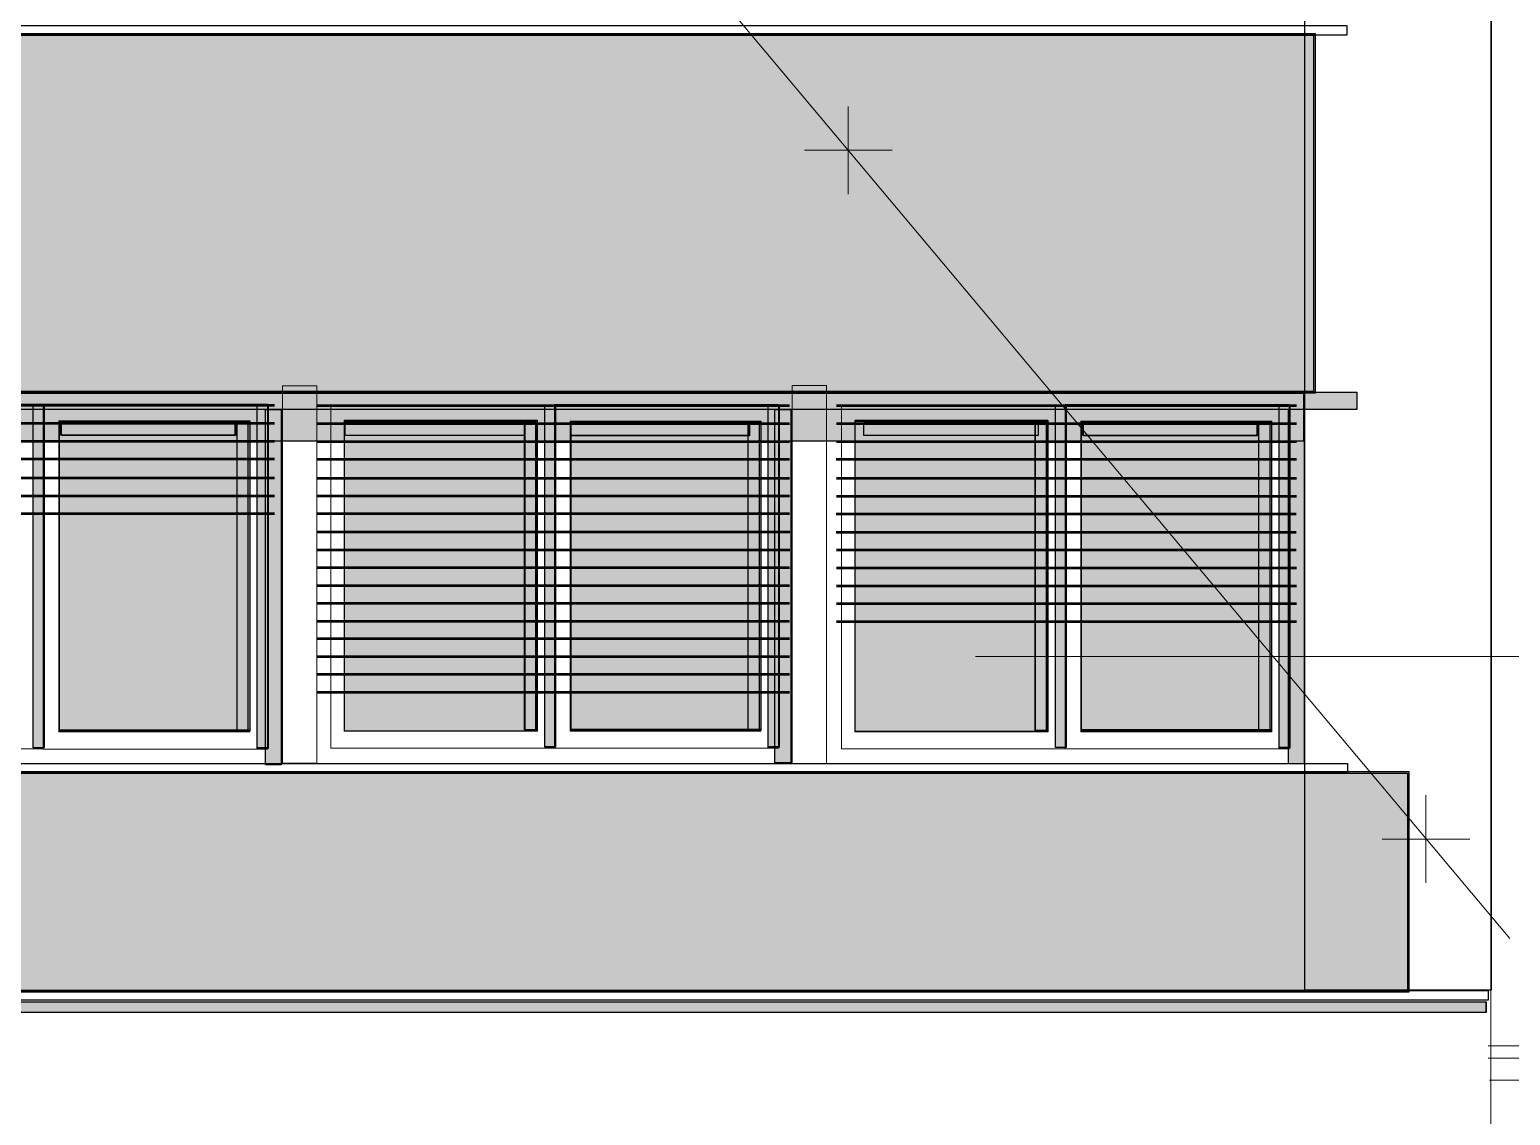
# Model space of a CAD drawing. Header units: millimetres. Extents: x 3716 to 41668, y 402 to 28530.
# Drawn here: x 20644 to 26469, y 13197 to 17471 of the extents above; entities that cross this region are included whole.
import ezdxf

# ---------------------------------------------------------------- set-up
doc = ezdxf.new("R2010")
doc.units = ezdxf.units.MM
doc.header["$LTSCALE"] = 50
for name, color, linetype in [('00_Wand_Bestand', 7, 'Continuous'), ('02_Grundstuecksgrenze', 8, 'Continuous'), ('05_Linien_stark', 7, 'Continuous'), ('06_Linien_fein', 3, 'Continuous')]:
    doc.layers.add(name, color=color, linetype=linetype)

msp = doc.modelspace()

# ---------------------------------------------------------------- hatches: boundary and pattern name
at = {"layer": '00_Wand_Bestand', "transparency": 33554572}
for points in [[(13734.8, 16043.1), (25865, 16043.1), (25865, 15975.2), (13734.8, 15975.2)], [(21571.9, 15975.1), (21633.8, 15975.1), (21633.8, 14576.7), (21571.9, 14576.7)], [(23576.4, 15975.1), (23638.2, 15975.1), (23638.2, 14584.8), (23576.4, 14584.8)], [(25596.1, 15975.9), (25657.9, 15975.9), (25657.9, 14580.5), (25596.1, 14580.5)]]:
    msp.add_hatch(color=7, dxfattribs=at).paths.add_polyline_path(points)
at = {"layer": '00_Wand_Bestand', "transparency": 33554521}
msp.add_hatch(color=7, dxfattribs=at).paths.add_polyline_path([(13736.4, 16039.7), (25655.9, 16039.7), (25655.9, 15850), (13736.4, 15850)])
at = {"layer": '02_Grundstuecksgrenze'}
for points in [[(13726.4, 17455.2), (25701.6, 17455.2), (25701.6, 16040), (13726.4, 16040)], [(13726, 14550.5), (26070.6, 14550.5), (26070.6, 13681.8), (13726, 13681.8)]]:
    msp.add_hatch(color=7, dxfattribs=at).paths.add_polyline_path(points)
at = {"layer": '02_Grundstuecksgrenze', "transparency": 33554572}
for points in [[(20658.5, 15994.4), (20701.1, 15994.4), (20701.1, 14643.3), (20658.5, 14643.3)], [(20658.5, 15993.3), (20701.1, 15993.3), (20701.1, 14643.4), (20658.5, 14643.4)], [(21539.3, 15994.3), (21581.9, 15994.3), (21581.9, 14640.8), (21539.3, 14640.8)], [(21539.3, 15993.3), (21581.9, 15993.3), (21581.9, 14643.8), (21539.3, 14643.8)], [(22670.7, 15992.6), (22713.2, 15992.6), (22713.2, 14646.7), (22670.7, 14646.7)], [(22670.7, 15991.5), (22713.2, 15991.5), (22713.2, 14646.8), (22670.7, 14646.8)], [(23550.1, 15992.5), (23592.6, 15992.5), (23592.6, 14644.2), (23550.1, 14644.2)], [(23550.1, 15991.5), (23592.6, 15991.5), (23592.6, 14647.2), (23550.1, 14647.2)], [(24679.5, 15992.9), (24722.1, 15992.9), (24722.1, 14644.3), (24679.5, 14644.3)], [(24679.5, 15991.9), (24722.1, 15991.9), (24722.1, 14644.3), (24679.5, 14644.3)], [(25559.4, 15992.8), (25601.9, 15992.8), (25601.9, 14641.8), (25559.4, 14641.8)], [(25559.4, 15991.9), (25601.9, 15991.9), (25601.9, 14644.8), (25559.4, 14644.8)], [(20767.2, 15925.3), (21451.4, 15925.3), (21451.4, 15874), (20767.2, 15874)], [(20769.2, 15924.6), (21453.4, 15924.6), (21453.4, 15873.3), (20769.2, 15873.3)], [(21460.1, 15929.5), (21502.7, 15929.5), (21502.7, 14708.4), (21460.1, 14708.4)], [(21460.1, 15926.1), (21502.7, 15926.1), (21502.7, 14709.8), (21460.1, 14709.8)], [(21885.3, 15924.4), (22590.5, 15924.4), (22590.5, 15873.3), (21885.3, 15873.3)], [(22591.6, 15922.8), (22634.1, 15922.8), (22634.1, 14714.2), (22591.6, 14714.2)], [(22593.2, 15924.3), (22635.7, 15924.3), (22635.7, 14711.8), (22593.2, 14711.8)], [(22771.7, 15923.7), (23474.4, 15923.7), (23474.4, 15872.6), (22771.7, 15872.6)], [(22773.8, 15923), (23476.5, 15923), (23476.5, 15871.9), (22773.8, 15871.9)], [(23471, 15927.9), (23513.6, 15927.9), (23513.6, 14711.5), (23471, 14711.5)], [(23471, 15924.5), (23513.6, 15924.5), (23513.6, 14712.9), (23471, 14712.9)], [(23925.9, 15924.6), (24611.8, 15924.6), (24611.8, 15873.4), (23925.9, 15873.4)], [(24600.4, 15923.1), (24643, 15923.1), (24643, 14711.9), (24600.4, 14711.9)], [(24601.9, 15924.6), (24644.5, 15924.6), (24644.5, 14709.5), (24601.9, 14709.5)], [(24788.1, 15924), (25471.6, 15924), (25471.6, 15872.8), (24788.1, 15872.8)], [(24790.1, 15923.2), (25473.6, 15923.2), (25473.6, 15872), (24790.1, 15872)], [(25480.3, 15928.1), (25522.8, 15928.1), (25522.8, 14709.2), (25480.3, 14709.2)], [(25480.3, 15924.8), (25522.8, 15924.8), (25522.8, 14710.7), (25480.3, 14710.7)], [(13000.4, 13643.7), (26374.1, 13643.7), (26374.1, 13601.5), (13000.4, 13601.5)], [(13000.5, 13643.5), (26373.5, 13643.5), (26373.5, 13601.3), (13000.5, 13601.3)]]:
    msp.add_hatch(color=7, dxfattribs=at).paths.add_polyline_path(points)
at = {"layer": '02_Grundstuecksgrenze', "transparency": 33554590}
for points in [[(20759.9, 15930.7), (21510, 15930.7), (21510, 14712.9), (20759.9, 14712.9)], [(20761.9, 15926.1), (21510, 15926.1), (21510, 14709.9), (20761.9, 14709.9)], [(21883.1, 15933.6), (22641.2, 15933.6), (22641.2, 14709.5), (21883.1, 14709.5)], [(21883.1, 15922.3), (22641.2, 15922.3), (22641.2, 14708.9), (21883.1, 14708.9)], [(22771.9, 15929.1), (23520.9, 15929.1), (23520.9, 14716.1), (22771.9, 14716.1)], [(22773.9, 15924.5), (23520.8, 15924.5), (23520.8, 14713), (22773.9, 14713)], [(23891.5, 15933.8), (24650, 15933.8), (24650, 14707.2), (23891.5, 14707.2)], [(23891.5, 15922.5), (24650, 15922.5), (24650, 14706.6), (23891.5, 14706.6)], [(24780.8, 15929.4), (25530.1, 15929.4), (25530.1, 14713.8), (24780.8, 14713.8)], [(24782.8, 15924.7), (25530.1, 15924.7), (25530.1, 14710.7), (24782.8, 14710.7)]]:
    msp.add_hatch(color=7, dxfattribs=at).paths.add_polyline_path(points)

# ---------------------------------------------------------------- linework, layer by layer
at = {"layer": '00_Wand_Bestand'}
for points in [[(13734.8, 16043.1), (25865, 16043.1), (25865, 15975.2), (13734.8, 15975.2)], [(13736.4, 16039.7), (25655.9, 16039.7), (25655.9, 15850), (13736.4, 15850)], [(21571.9, 15975.1), (21633.8, 15975.1), (21633.8, 14576.7), (21571.9, 14576.7)], [(23576.4, 15975.1), (23638.2, 15975.1), (23638.2, 14584.8), (23576.4, 14584.8)], [(25596.1, 15975.9), (25657.9, 15975.9), (25657.9, 14580.5), (25596.1, 14580.5)]]:
    msp.add_lwpolyline(points, close=True, dxfattribs=at)
at = {"layer": '02_Grundstuecksgrenze'}
for points in [[(13726.4, 17455.2), (25701.6, 17455.2), (25701.6, 16040), (13726.4, 16040)], [(20658.5, 15994.4), (20701.1, 15994.4), (20701.1, 14643.3), (20658.5, 14643.3)], [(20658.5, 15993.3), (20701.1, 15993.3), (20701.1, 14643.4), (20658.5, 14643.4)], [(21539.3, 15994.3), (21581.9, 15994.3), (21581.9, 14640.8), (21539.3, 14640.8)], [(21539.3, 15993.3), (21581.9, 15993.3), (21581.9, 14643.8), (21539.3, 14643.8)], [(22670.7, 15992.6), (22713.2, 15992.6), (22713.2, 14646.7), (22670.7, 14646.7)], [(22670.7, 15991.5), (22713.2, 15991.5), (22713.2, 14646.8), (22670.7, 14646.8)], [(23550.1, 15992.5), (23592.6, 15992.5), (23592.6, 14644.2), (23550.1, 14644.2)], [(23550.1, 15991.5), (23592.6, 15991.5), (23592.6, 14647.2), (23550.1, 14647.2)], [(24679.5, 15992.9), (24722.1, 15992.9), (24722.1, 14644.3), (24679.5, 14644.3)], [(24679.5, 15991.9), (24722.1, 15991.9), (24722.1, 14644.3), (24679.5, 14644.3)], [(25559.4, 15992.8), (25601.9, 15992.8), (25601.9, 14641.8), (25559.4, 14641.8)], [(25559.4, 15991.9), (25601.9, 15991.9), (25601.9, 14644.8), (25559.4, 14644.8)], [(20759.9, 15930.7), (21510, 15930.7), (21510, 14712.9), (20759.9, 14712.9)], [(20761.9, 15926.1), (21510, 15926.1), (21510, 14709.9), (20761.9, 14709.9)], [(20767.2, 15925.3), (21451.4, 15925.3), (21451.4, 15874), (20767.2, 15874)], [(20769.2, 15924.6), (21453.4, 15924.6), (21453.4, 15873.3), (20769.2, 15873.3)], [(21460.1, 15929.5), (21502.7, 15929.5), (21502.7, 14708.4), (21460.1, 14708.4)], [(21460.1, 15926.1), (21502.7, 15926.1), (21502.7, 14709.8), (21460.1, 14709.8)], [(21883.1, 15933.6), (22641.2, 15933.6), (22641.2, 14709.5), (21883.1, 14709.5)], [(21883.1, 15922.3), (22641.2, 15922.3), (22641.2, 14708.9), (21883.1, 14708.9)], [(21885.3, 15924.4), (22590.5, 15924.4), (22590.5, 15873.3), (21885.3, 15873.3)], [(22591.6, 15922.8), (22634.1, 15922.8), (22634.1, 14714.2), (22591.6, 14714.2)], [(22593.2, 15924.3), (22635.7, 15924.3), (22635.7, 14711.8), (22593.2, 14711.8)], [(22771.7, 15923.7), (23474.4, 15923.7), (23474.4, 15872.6), (22771.7, 15872.6)], [(22771.9, 15929.1), (23520.9, 15929.1), (23520.9, 14716.1), (22771.9, 14716.1)], [(22773.8, 15923), (23476.5, 15923), (23476.5, 15871.9), (22773.8, 15871.9)], [(22773.9, 15924.5), (23520.8, 15924.5), (23520.8, 14713), (22773.9, 14713)], [(23471, 15927.9), (23513.6, 15927.9), (23513.6, 14711.5), (23471, 14711.5)], [(23471, 15924.5), (23513.6, 15924.5), (23513.6, 14712.9), (23471, 14712.9)], [(23891.5, 15933.8), (24650, 15933.8), (24650, 14707.2), (23891.5, 14707.2)], [(23891.5, 15922.5), (24650, 15922.5), (24650, 14706.6), (23891.5, 14706.6)], [(23925.9, 15924.6), (24611.8, 15924.6), (24611.8, 15873.4), (23925.9, 15873.4)], [(24600.4, 15923.1), (24643, 15923.1), (24643, 14711.9), (24600.4, 14711.9)], [(24601.9, 15924.6), (24644.5, 15924.6), (24644.5, 14709.5), (24601.9, 14709.5)], [(24780.8, 15929.4), (25530.1, 15929.4), (25530.1, 14713.8), (24780.8, 14713.8)], [(24782.8, 15924.7), (25530.1, 15924.7), (25530.1, 14710.7), (24782.8, 14710.7)], [(24788.1, 15924), (25471.6, 15924), (25471.6, 15872.8), (24788.1, 15872.8)], [(24790.1, 15923.2), (25473.6, 15923.2), (25473.6, 15872), (24790.1, 15872)], [(25480.3, 15928.1), (25522.8, 15928.1), (25522.8, 14709.2), (25480.3, 14709.2)], [(25480.3, 15924.8), (25522.8, 15924.8), (25522.8, 14710.7), (25480.3, 14710.7)], [(13726, 14550.5), (26070.6, 14550.5), (26070.6, 13681.8), (13726, 13681.8)], [(13000.4, 13643.7), (26374.1, 13643.7), (26374.1, 13601.5), (13000.4, 13601.5)], [(13000.5, 13643.5), (26373.5, 13643.5), (26373.5, 13601.3), (13000.5, 13601.3)]]:
    msp.add_lwpolyline(points, close=True, dxfattribs=at)
at = {"layer": '05_Linien_stark', "lineweight": 15}
msp.add_line((26392.9, 2909.7), (26392.9, 24159), dxfattribs=at)
at = {"layer": '05_Linien_stark', "lineweight": 53}
for p, q in [((21607.5, 15991.5), (19795.8, 15991.5)), ((21607.5, 15991.5), (19795.8, 15991.5)), ((23633.3, 15989.7), (21775.6, 15989.7)), ((23633.3, 15989.7), (21775.6, 15989.7)), ((25627.5, 15990.1), (23817.8, 15990.1)), ((25627.5, 15990.1), (23817.8, 15990.1)), ((21607.6, 15920.2), (19795.9, 15920.2)), ((21607.6, 15920.2), (19795.9, 15920.2)), ((23633.4, 15918.7), (21775.7, 15918.7)), ((23633.4, 15918.7), (21775.7, 15918.7)), ((25627.6, 15918.9), (23817.9, 15918.9)), ((25627.6, 15918.9), (23817.9, 15918.9)), ((21607.6, 15849.6), (19795.9, 15849.6)), ((21607.6, 15849.6), (19795.9, 15849.6)), ((23633.3, 15848.3), (21775.7, 15848.3)), ((23633.3, 15848.3), (21775.7, 15848.3)), ((25627.6, 15848.4), (23817.9, 15848.4)), ((25627.6, 15848.4), (23817.9, 15848.4)), ((21607.5, 15779.7), (19795.8, 15779.7)), ((21607.5, 15779.7), (19795.8, 15779.7)), ((23633.2, 15778.8), (21775.6, 15778.8)), ((23633.2, 15778.8), (21775.6, 15778.8)), ((25627.5, 15778.7), (23817.7, 15778.7)), ((25627.5, 15778.7), (23817.7, 15778.7)), ((21607.6, 15704.6), (19795.9, 15704.6)), ((21607.6, 15704.6), (19795.9, 15704.6)), ((23633.3, 15703.9), (21775.6, 15703.9)), ((23633.3, 15703.9), (21775.6, 15703.9)), ((25627.5, 15703.7), (23817.8, 15703.7)), ((25627.5, 15703.7), (23817.8, 15703.7)), ((21607.5, 15633.9), (19795.8, 15633.9)), ((21607.5, 15633.9), (19795.8, 15633.9)), ((23633.2, 15633.5), (21775.6, 15633.5)), ((23633.2, 15633.5), (21775.6, 15633.5)), ((25627.5, 15633.1), (23817.8, 15633.1)), ((25627.5, 15633.1), (23817.8, 15633.1)), ((21606.9, 15564.1), (19795.5, 15564.1)), ((21606.9, 15564.1), (19795.5, 15564.1)), ((23634.1, 15563.9), (21773.7, 15563.9)), ((23634.1, 15563.9), (21773.7, 15563.9)), ((25626.9, 15563.4), (23817.4, 15563.4)), ((25626.9, 15563.4), (23817.4, 15563.4)), ((23634.2, 15492.1), (21773.8, 15492.1)), ((23634.2, 15492.1), (21773.8, 15492.1)), ((25627, 15491.5), (23817.5, 15491.5)), ((25627, 15491.5), (23817.5, 15491.5)), ((23634.5, 15421.8), (21774.3, 15421.8)), ((23634.5, 15421.8), (21774.3, 15421.8)), ((25627.3, 15421), (23818, 15421)), ((25627.3, 15421), (23818, 15421)), ((23633.5, 15352.2), (21775.6, 15352.2)), ((23633.5, 15352.2), (21775.6, 15352.2)), ((25627.7, 15351.3), (23817.8, 15351.3)), ((25627.7, 15351.3), (23817.8, 15351.3)), ((23634.1, 15281.3), (21776.7, 15281.3)), ((23634.1, 15281.3), (21776.7, 15281.3)), ((25628.4, 15280.3), (23818.8, 15280.3)), ((25628.4, 15280.3), (23818.8, 15280.3)), ((23634.1, 15211), (21776.7, 15211)), ((23634.1, 15211), (21776.7, 15211)), ((25628.3, 15209.7), (23818.8, 15209.7)), ((25628.3, 15209.7), (23818.8, 15209.7)), ((23633.9, 15141.4), (21776.6, 15141.4)), ((23633.9, 15141.4), (21776.6, 15141.4)), ((25628.2, 15140), (23818.7, 15140)), ((25628.2, 15140), (23818.7, 15140)), ((23634, 15071.9), (21776.7, 15071.9)), ((23634, 15071.9), (21776.7, 15071.9)), ((23634, 15001.5), (21776.7, 15001.5)), ((23634, 15001.5), (21776.7, 15001.5)), ((23633.6, 14932), (21776.4, 14932)), ((23633.6, 14932), (21776.4, 14932)), ((23633.8, 14861), (21776.6, 14861)), ((23633.8, 14861), (21776.6, 14861))]:
    msp.add_line(p, q, dxfattribs=at)
at = {"layer": '05_Linien_stark', "lineweight": 25}
for points in [[(25661.1, 19780.5), (26394.3, 19780.5), (26394.3, 13690.1), (25661.1, 13690.1)], [(13556.3, 17486.7), (25826.3, 17486.7), (25826.3, 17448.5), (13556.3, 17448.5)], [(13732.6, 17449.1), (25695.4, 17449.1), (25695.4, 16046.2), (13732.6, 16046.2)], [(13558.3, 14582.3), (25828.3, 14582.3), (25828.3, 14544.1), (13558.3, 14544.1)], [(13732.2, 14544.3), (26064.4, 14544.3), (26064.4, 13688), (13732.2, 13688)], [(12992.2, 13688), (26382.6, 13688), (26382.6, 13649.8), (12992.2, 13649.8)]]:
    msp.add_lwpolyline(points, close=True, dxfattribs=at)
at = {"layer": '05_Linien_stark', "lineweight": 20}
for points in [[(21638.3, 16068.1), (21774, 16068.1), (21774, 14582.8), (21638.3, 14582.8)], [(23643.8, 16069.3), (23779.5, 16069.3), (23779.5, 14581), (23643.8, 14581)], [(19816.1, 15995.6), (20696.7, 15995.6), (20696.7, 14639), (19816.1, 14639)], [(20696.9, 15996.1), (21579.3, 15996.1), (21579.3, 14638.8), (20696.9, 14638.8)], [(21829.6, 15993.8), (22708.8, 15993.8), (22708.8, 14642.4), (21829.6, 14642.4)], [(22709, 15994.3), (23590, 15994.3), (23590, 14642.3), (22709, 14642.3)], [(23838, 15994.2), (24717.6, 15994.2), (24717.6, 14639.9), (23838, 14639.9)], [(24717.9, 15994.7), (25599.3, 15994.7), (25599.3, 14639.8), (24717.9, 14639.8)], [(20758.7, 15930.4), (21510.4, 15930.4), (21510.4, 14706.3), (20758.7, 14706.3)], [(21881.4, 15928.4), (22641.8, 15928.4), (22641.8, 14709.4), (21881.4, 14709.4)], [(22770.8, 15928.8), (23521.2, 15928.8), (23521.2, 14709.5), (22770.8, 14709.5)], [(23889.9, 15928.6), (24650.6, 15928.6), (24650.6, 14707.1), (23889.9, 14707.1)], [(24779.6, 15929.1), (25530.4, 15929.1), (25530.4, 14707.1), (24779.6, 14707.1)]]:
    msp.add_lwpolyline(points, close=True, dxfattribs=at)
at = {"layer": '06_Linien_fein', "lineweight": 9}
for p, q in [((26467.4, 13893.4), (21694.6, 19581.4)), ((32691.8, 13470.4), (26381.7, 13470.4)), ((32692.6, 13421.7), (26381.8, 13421.7)), ((32697.9, 13335.7), (26386.8, 13335.7))]:
    msp.add_line(p, q, dxfattribs=at)
at = {"layer": '06_Linien_fein', "lineweight": 5}
for p, q in [((23864.9, 16823.1), (23864.9, 17168.5)), ((24037.6, 16995.8), (23692.2, 16995.8)), ((26137.3, 14111.5), (26137.3, 14456.9)), ((26310, 14284.3), (25964.6, 14284.2))]:
    msp.add_line(p, q, dxfattribs=at)
at = {"layer": '06_Linien_fein', "lineweight": 13}
msp.add_line((32218.3, 15003), (24365.3, 15003), dxfattribs=at)

doc.saveas('drawing.dxf')
